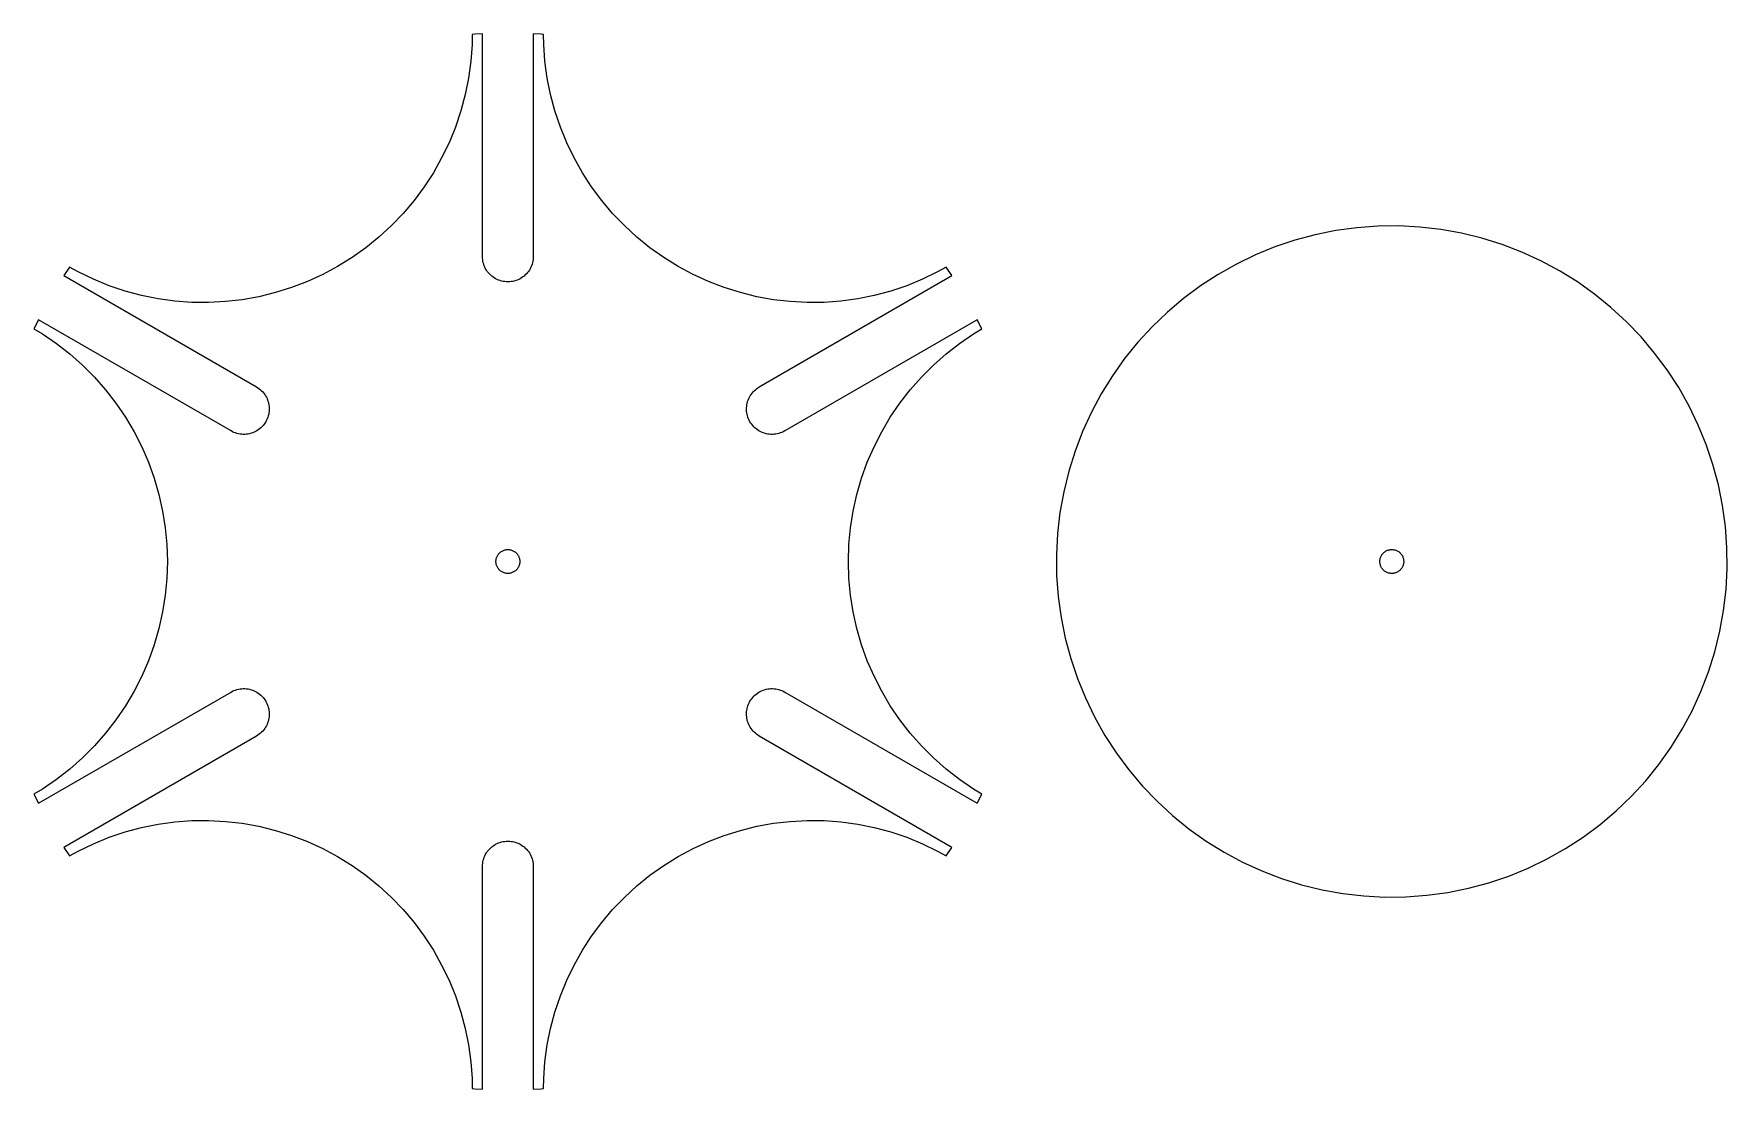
# Model space of a CAD drawing. Header units: metres. Extents: x -93 to 240, y -104 to 104.
import ezdxf

# ---------------------------------------------------------------- set-up
doc = ezdxf.new("R2010")
doc.units = ezdxf.units.M

msp = doc.modelspace()

# ---------------------------------------------------------------- linework, layer by layer
for p, q in [((-7.02588, 103.671), (-7.04648, 101.704)), ((-6.52538, 103.718), (-7.02588, 103.671)), ((-5, 103.766), (-6.52538, 103.718)), ((-5, 60), (-5, 103.766)), ((6.52538, 103.718), (5, 103.766)), ((5, 103.766), (5, 60)), ((7.02588, 103.671), (6.52538, 103.718)), ((7.04648, 101.704), (7.02588, 103.671)), ((-7.04648, 101.704), (-7.29033, 98.383)), ((7.29033, 98.383), (7.04648, 101.704)), ((-7.29033, 98.383), (-7.7422, 95.0843)), ((7.7422, 95.0843), (7.29033, 98.383)), ((-7.7422, 95.0843), (-8.40031, 91.8204)), ((8.40031, 91.8204), (7.7422, 95.0843)), ((-8.40031, 91.8204), (-9.26205, 88.6044)), ((9.26205, 88.6044), (8.40031, 91.8204)), ((-9.26205, 88.6044), (-10.3241, 85.4487)), ((10.3241, 85.4487), (9.26205, 88.6044)), ((-10.3241, 85.4487), (-11.5821, 82.366)), ((11.5821, 82.366), (10.3241, 85.4487)), ((-11.5821, 82.366), (-13.0312, 79.3683)), ((13.0312, 79.3683), (11.5821, 82.366)), ((-13.0312, 79.3683), (-14.6657, 76.4676)), ((14.6657, 76.4676), (13.0312, 79.3683)), ((-16.4791, 73.6752), (-18.4642, 71.0022)), ((-14.6657, 76.4676), (-16.4791, 73.6752)), ((16.4791, 73.6752), (14.6657, 76.4676)), ((18.4642, 71.0022), (16.4791, 73.6752)), ((-18.4642, 71.0022), (-20.6133, 68.4591)), ((20.6133, 68.4591), (18.4642, 71.0022)), ((-20.6133, 68.4591), (-22.9178, 66.056)), ((22.9178, 66.056), (20.6133, 68.4591)), ((-25.3687, 63.8023), (-27.9562, 61.707)), ((-22.9178, 66.056), (-25.3687, 63.8023)), ((25.3687, 63.8023), (22.9178, 66.056)), ((27.9562, 61.707), (25.3687, 63.8023)), ((158.852, 64.2562), (154.847, 63.1831)), ((162.916, 65.0757), (158.852, 64.2562)), ((167.024, 65.6384), (162.916, 65.0757)), ((171.159, 65.9421), (167.024, 65.6384)), ((175.305, 65.9855), (171.159, 65.9421)), ((179.446, 65.7685), (175.305, 65.9855)), ((183.565, 65.292), (179.446, 65.7685)), ((187.645, 64.5577), (183.565, 65.292)), ((191.672, 63.5687), (187.645, 64.5577)), ((195.628, 62.3288), (191.672, 63.5687)), ((-27.9562, 61.707), (-30.6702, 59.7782)), ((-4.99013, 59.686), (-5, 60)), ((5, 60), (4.99013, 59.686)), ((30.6702, 59.7782), (27.9562, 61.707)), ((147.078, 60.294), (143.346, 58.4894)), ((150.917, 61.8606), (147.078, 60.294)), ((154.847, 63.1831), (150.917, 61.8606)), ((199.499, 60.843), (195.628, 62.3288)), ((203.269, 59.117), (199.499, 60.843)), ((-86.2378, 57.9027), (-87.3798, 56.2223)), ((-84.5547, 56.9543), (-86.2378, 57.9027)), ((-81.557, 55.5051), (-84.5547, 56.9543)), ((-33.5, 58.0237), (-36.4343, 56.4503)), ((-30.6702, 59.7782), (-33.5, 58.0237)), ((-4.96057, 59.3733), (-4.99013, 59.686)), ((-4.91142, 59.0631), (-4.96057, 59.3733)), ((-4.84291, 58.7565), (-4.91142, 59.0631)), ((-4.75528, 58.4549), (-4.84291, 58.7565)), ((-4.64888, 58.1594), (-4.75528, 58.4549)), ((-4.52412, 57.8711), (-4.64888, 58.1594)), ((-4.38153, 57.5912), (-4.52412, 57.8711)), ((-4.22163, 57.3209), (-4.38153, 57.5912)), ((-4.04507, 57.0611), (-4.22163, 57.3209)), ((-3.85255, 56.8129), (-4.04507, 57.0611)), ((-3.64484, 56.5773), (-3.85255, 56.8129)), ((3.85255, 56.8129), (3.64484, 56.5773)), ((4.04507, 57.0611), (3.85255, 56.8129)), ((4.22163, 57.3209), (4.04507, 57.0611)), ((4.38153, 57.5912), (4.22163, 57.3209)), ((4.52412, 57.8711), (4.38153, 57.5912)), ((4.64888, 58.1594), (4.52412, 57.8711)), ((4.75528, 58.4549), (4.64888, 58.1594)), ((4.84291, 58.7565), (4.75528, 58.4549)), ((4.91142, 59.0631), (4.84291, 58.7565)), ((4.96057, 59.3733), (4.91142, 59.0631)), ((4.99013, 59.686), (4.96057, 59.3733)), ((33.5, 58.0237), (30.6702, 59.7782)), ((36.4343, 56.4503), (33.5, 58.0237)), ((84.5547, 56.9543), (81.557, 55.5051)), ((86.2378, 57.9027), (84.5547, 56.9543)), ((87.3798, 56.2223), (86.2378, 57.9027)), ((143.346, 58.4894), (139.733, 56.454)), ((206.923, 57.1577), (203.269, 59.117)), ((210.447, 54.9728), (206.923, 57.1577)), ((-87.3798, 56.2223), (-49.4615, 34.3301)), ((-78.4743, 54.2471), (-81.557, 55.5051)), ((-75.3187, 53.1851), (-78.4743, 54.2471)), ((-42.5701, 53.8711), (-45.7472, 52.8754)), ((-39.4617, 55.0643), (-42.5701, 53.8711)), ((-36.4343, 56.4503), (-39.4617, 55.0643)), ((-3.42273, 56.3551), (-3.64484, 56.5773)), ((-3.18712, 56.1474), (-3.42273, 56.3551)), ((-2.93892, 55.9549), (-3.18712, 56.1474)), ((-2.67912, 55.7784), (-2.93892, 55.9549)), ((-2.40877, 55.6185), (-2.67912, 55.7784)), ((-2.12889, 55.4759), (-2.40877, 55.6185)), ((-1.84062, 55.3511), (-2.12889, 55.4759)), ((-1.54507, 55.2447), (-1.84062, 55.3511)), ((-1.24344, 55.1571), (-1.54507, 55.2447)), ((-0.936905, 55.0886), (-1.24344, 55.1571)), ((-0.626663, 55.0394), (-0.936905, 55.0886)), ((-0.31395, 55.0099), (-0.626663, 55.0394)), ((0, 55), (-0.31395, 55.0099)), ((0.31395, 55.0099), (0, 55)), ((0.626663, 55.0394), (0.31395, 55.0099)), ((0.936905, 55.0886), (0.626663, 55.0394)), ((1.24344, 55.1571), (0.936905, 55.0886)), ((1.54507, 55.2447), (1.24344, 55.1571)), ((1.84062, 55.3511), (1.54507, 55.2447)), ((2.12889, 55.4759), (1.84062, 55.3511)), ((2.40877, 55.6185), (2.12889, 55.4759)), ((2.67912, 55.7784), (2.40877, 55.6185)), ((2.93892, 55.9549), (2.67912, 55.7784)), ((3.18712, 56.1474), (2.93892, 55.9549)), ((3.42273, 56.3551), (3.18712, 56.1474)), ((3.64484, 56.5773), (3.42273, 56.3551)), ((39.4617, 55.0643), (36.4343, 56.4503)), ((42.5701, 53.8711), (39.4617, 55.0643)), ((45.7472, 52.8754), (42.5701, 53.8711)), ((49.4615, 34.3301), (87.3798, 56.2223)), ((78.4743, 54.2471), (75.3187, 53.1851)), ((81.557, 55.5051), (78.4743, 54.2471)), ((136.256, 54.1958), (132.927, 51.7238)), ((139.733, 56.454), (136.256, 54.1958)), ((213.827, 52.571), (210.447, 54.9728)), ((-72.1026, 52.3234), (-75.3187, 53.1851)), ((-68.8387, 51.6653), (-72.1026, 52.3234)), ((-65.54, 51.2134), (-68.8387, 51.6653)), ((-62.2194, 50.9695), (-65.54, 51.2134)), ((-58.89, 50.9347), (-62.2194, 50.9695)), ((-55.5651, 51.1089), (-58.89, 50.9347)), ((-52.2576, 51.4916), (-55.5651, 51.1089)), ((-48.9807, 52.0812), (-52.2576, 51.4916)), ((-45.7472, 52.8754), (-48.9807, 52.0812)), ((48.9807, 52.0812), (45.7472, 52.8754)), ((52.2576, 51.4916), (48.9807, 52.0812)), ((55.5651, 51.1089), (52.2576, 51.4916)), ((58.89, 50.9347), (55.5651, 51.1089)), ((62.2194, 50.9695), (58.89, 50.9347)), ((65.54, 51.2134), (62.2194, 50.9695)), ((68.8387, 51.6653), (65.54, 51.2134)), ((72.1026, 52.3234), (68.8387, 51.6653)), ((75.3187, 53.1851), (72.1026, 52.3234)), ((132.927, 51.7238), (129.76, 49.0475)), ((217.049, 49.9617), (213.827, 52.571)), ((-92.3521, 47.546), (-93.2732, 45.7382)), ((-54.4615, 25.6699), (-92.3521, 47.546)), ((92.3521, 47.546), (54.4615, 25.6699)), ((93.2732, 45.7382), (92.3521, 47.546)), ((129.76, 49.0475), (126.768, 46.1778)), ((220.101, 47.1552), (217.049, 49.9617)), ((222.971, 44.1626), (220.101, 47.1552)), ((-93.2732, 45.7382), (-91.6012, 44.7494)), ((-91.6012, 44.7494), (-88.8474, 42.8779)), ((88.8474, 42.8779), (91.6012, 44.7494)), ((91.6012, 44.7494), (93.2732, 45.7382)), ((126.768, 46.1778), (123.961, 43.1257)), ((225.647, 40.9957), (222.971, 44.1626)), ((-88.8474, 42.8779), (-86.2165, 40.8372)), ((-86.2165, 40.8372), (-83.719, 38.6353)), ((83.719, 38.6353), (86.2165, 40.8372)), ((86.2165, 40.8372), (88.8474, 42.8779)), ((123.961, 43.1257), (121.352, 39.9035)), ((228.119, 37.6671), (225.647, 40.9957)), ((-83.719, 38.6353), (-81.3647, 36.281)), ((81.3647, 36.281), (83.719, 38.6353)), ((121.352, 39.9035), (118.95, 36.5238)), ((230.377, 34.1898), (228.119, 37.6671)), ((-81.3647, 36.281), (-79.1628, 33.7835)), ((-79.1628, 33.7835), (-77.1221, 31.1526)), ((-49.4615, 34.3301), (-49.1946, 34.1646)), ((-49.1946, 34.1646), (-48.9385, 33.9827)), ((-48.9385, 33.9827), (-48.6944, 33.785)), ((-48.6944, 33.785), (-48.4632, 33.5724)), ((-48.4632, 33.5724), (-48.2458, 33.3456)), ((-48.2458, 33.3456), (-48.043, 33.1057)), ((48.043, 33.1057), (48.2458, 33.3456)), ((48.2458, 33.3456), (48.4632, 33.5724)), ((48.4632, 33.5724), (48.6944, 33.785)), ((48.6944, 33.785), (48.9385, 33.9827)), ((48.9385, 33.9827), (49.1946, 34.1646)), ((49.1946, 34.1646), (49.4615, 34.3301)), ((77.1221, 31.1526), (79.1628, 33.7835)), ((79.1628, 33.7835), (81.3647, 36.281)), ((118.95, 36.5238), (116.765, 33)), ((232.412, 30.5775), (230.377, 34.1898)), ((-77.1221, 31.1526), (-75.2506, 28.3988)), ((-48.043, 33.1057), (-47.8558, 32.8536)), ((-47.8558, 32.8536), (-47.6847, 32.5901)), ((-47.6847, 32.5901), (-47.5305, 32.3165)), ((-47.5305, 32.3165), (-47.3938, 32.0337)), ((-47.3938, 32.0337), (-47.2751, 31.7429)), ((-47.2751, 31.7429), (-47.1749, 31.4451)), ((-47.1749, 31.4451), (-47.0936, 31.1418)), ((-47.0936, 31.1418), (-47.0315, 30.8338)), ((-47.0315, 30.8338), (-46.9889, 30.5226)), ((-46.9889, 30.5226), (-46.9659, 30.2094)), ((-46.9659, 30.2094), (-46.9626, 29.8953)), ((46.9626, 29.8953), (46.9659, 30.2094)), ((46.9659, 30.2094), (46.9889, 30.5226)), ((46.9889, 30.5226), (47.0315, 30.8338)), ((47.0315, 30.8338), (47.0936, 31.1418)), ((47.0936, 31.1418), (47.1749, 31.4451)), ((47.1749, 31.4451), (47.2751, 31.7429)), ((47.2751, 31.7429), (47.3938, 32.0337)), ((47.3938, 32.0337), (47.5305, 32.3165)), ((47.5305, 32.3165), (47.6847, 32.5901)), ((47.6847, 32.5901), (47.8558, 32.8536)), ((47.8558, 32.8536), (48.043, 33.1057)), ((75.2506, 28.3988), (77.1221, 31.1526)), ((116.765, 33), (114.806, 29.3459)), ((234.217, 26.8446), (232.412, 30.5775)), ((-75.2506, 28.3988), (-73.5557, 25.5329)), ((-48.1765, 26.7329), (-48.3892, 26.5017)), ((-47.9789, 26.977), (-48.1765, 26.7329)), ((-47.7969, 27.233), (-47.9789, 26.977)), ((-47.6314, 27.5), (-47.7969, 27.233)), ((-47.483, 27.7768), (-47.6314, 27.5)), ((-47.3522, 28.0624), (-47.483, 27.7768)), ((-47.2396, 28.3557), (-47.3522, 28.0624)), ((-47.1457, 28.6554), (-47.2396, 28.3557)), ((-47.0708, 28.9604), (-47.1457, 28.6554)), ((-47.0152, 29.2696), (-47.0708, 28.9604)), ((-46.979, 29.5816), (-47.0152, 29.2696)), ((-46.9626, 29.8953), (-46.979, 29.5816)), ((46.979, 29.5816), (46.9626, 29.8953)), ((47.0152, 29.2696), (46.979, 29.5816)), ((47.0708, 28.9604), (47.0152, 29.2696)), ((47.1457, 28.6554), (47.0708, 28.9604)), ((47.2396, 28.3557), (47.1457, 28.6554)), ((47.3522, 28.0624), (47.2396, 28.3557)), ((47.483, 27.7768), (47.3522, 28.0624)), ((47.6314, 27.5), (47.483, 27.7768)), ((47.7969, 27.233), (47.6314, 27.5)), ((47.9789, 26.977), (47.7969, 27.233)), ((48.1765, 26.7329), (47.9789, 26.977)), ((48.3892, 26.5017), (48.1765, 26.7329)), ((73.5557, 25.5329), (75.2506, 28.3988)), ((114.806, 29.3459), (113.08, 25.576)), ((235.784, 23.0058), (234.217, 26.8446)), ((-73.5557, 25.5329), (-72.0442, 22.5663)), ((-54.1847, 25.5214), (-54.4615, 25.6699)), ((-53.8991, 25.3907), (-54.1847, 25.5214)), ((-53.6059, 25.2781), (-53.8991, 25.3907)), ((-53.3061, 25.1842), (-53.6059, 25.2781)), ((-53.0011, 25.1093), (-53.3061, 25.1842)), ((-52.6919, 25.0536), (-53.0011, 25.1093)), ((-52.3799, 25.0175), (-52.6919, 25.0536)), ((-52.0662, 25.0011), (-52.3799, 25.0175)), ((-51.7521, 25.0044), (-52.0662, 25.0011)), ((-51.4389, 25.0274), (-51.7521, 25.0044)), ((-51.1277, 25.07), (-51.4389, 25.0274)), ((-50.8198, 25.1321), (-51.1277, 25.07)), ((-50.5164, 25.2134), (-50.8198, 25.1321)), ((-50.2187, 25.3136), (-50.5164, 25.2134)), ((-49.9278, 25.4323), (-50.2187, 25.3136)), ((-49.645, 25.569), (-49.9278, 25.4323)), ((-49.3714, 25.7232), (-49.645, 25.569)), ((-49.108, 25.8942), (-49.3714, 25.7232)), ((-48.8558, 26.0815), (-49.108, 25.8942)), ((-48.6159, 26.2843), (-48.8558, 26.0815)), ((-48.3892, 26.5017), (-48.6159, 26.2843)), ((48.6159, 26.2843), (48.3892, 26.5017)), ((48.8558, 26.0815), (48.6159, 26.2843)), ((49.108, 25.8942), (48.8558, 26.0815)), ((49.3714, 25.7232), (49.108, 25.8942)), ((49.645, 25.569), (49.3714, 25.7232)), ((49.9278, 25.4323), (49.645, 25.569)), ((50.2187, 25.3136), (49.9278, 25.4323)), ((50.5164, 25.2134), (50.2187, 25.3136)), ((50.8198, 25.1321), (50.5164, 25.2134)), ((51.1277, 25.07), (50.8198, 25.1321)), ((51.4389, 25.0274), (51.1277, 25.07)), ((51.7521, 25.0044), (51.4389, 25.0274)), ((52.0662, 25.0011), (51.7521, 25.0044)), ((52.3799, 25.0175), (52.0662, 25.0011)), ((52.6919, 25.0536), (52.3799, 25.0175)), ((53.0011, 25.1093), (52.6919, 25.0536)), ((53.3061, 25.1842), (53.0011, 25.1093)), ((53.6059, 25.2781), (53.3061, 25.1842)), ((53.8991, 25.3907), (53.6059, 25.2781)), ((54.1847, 25.5214), (53.8991, 25.3907)), ((54.4615, 25.6699), (54.1847, 25.5214)), ((72.0442, 22.5663), (73.5557, 25.5329)), ((113.08, 25.576), (111.594, 21.7052)), ((-72.0442, 22.5663), (-70.7218, 19.5106)), ((70.7218, 19.5106), (72.0442, 22.5663)), ((111.594, 21.7052), (110.354, 17.7487)), ((237.106, 19.0761), (235.784, 23.0058)), ((-70.7218, 19.5106), (-69.594, 16.3779)), ((69.594, 16.3779), (70.7218, 19.5106)), ((110.354, 17.7487), (109.365, 13.7222)), ((238.179, 15.0712), (237.106, 19.0761)), ((-69.594, 16.3779), (-68.6651, 13.1806)), ((68.6651, 13.1806), (69.594, 16.3779)), ((109.365, 13.7222), (108.631, 9.64148)), ((238.999, 11.0067), (238.179, 15.0712)), ((-68.6651, 13.1806), (-67.9388, 9.9312)), ((67.9388, 9.9312), (68.6651, 13.1806)), ((239.561, 6.89886), (238.999, 11.0067)), ((-67.9388, 9.9312), (-67.4179, 6.64265)), ((67.4179, 6.64265), (67.9388, 9.9312)), ((108.631, 9.64148), (108.155, 5.52274)), ((239.865, 2.76378), (239.561, 6.89886)), ((-67.4179, 6.64265), (-67.1046, 3.3279)), ((67.1046, 3.3279), (67.4179, 6.64265)), ((108.155, 5.52274), (107.938, 1.38219)), ((-67.1046, 3.3279), (-67, 0)), ((-67, 0), (-67.1046, -3.3279)), ((-2.34999, 0), (-2.34535, 0.147552)), ((-2.34535, -0.147552), (-2.34999, 0)), ((-2.34535, 0.147552), (-2.33147, 0.294525)), ((-2.33147, 0.294525), (-2.30836, 0.440338)), ((-2.30836, 0.440338), (-2.27617, 0.584412)), ((-2.27617, 0.584412), (-2.23497, 0.726181)), ((-2.23497, 0.726181), (-2.18497, 0.865082)), ((-2.18497, 0.865082), (-2.12634, 1.00058)), ((-2.12634, 1.00058), (-2.05931, 1.13211)), ((-2.05931, 1.13211), (-1.98416, 1.25919)), ((-1.98416, 1.25919), (-1.90118, 1.38129)), ((-1.90118, 1.38129), (-1.8107, 1.49794)), ((-1.8107, 1.49794), (-1.71307, 1.60867)), ((-1.71307, 1.60867), (-1.60867, 1.71307)), ((-1.60867, 1.71307), (-1.49794, 1.8107)), ((-1.49794, 1.8107), (-1.38129, 1.90118)), ((-1.38129, 1.90118), (-1.25919, 1.98416)), ((-1.25919, 1.98416), (-1.13211, 2.05931)), ((-1.13211, 2.05931), (-1.00058, 2.12634)), ((-1.00058, 2.12634), (-0.865082, 2.18497)), ((-0.865082, 2.18497), (-0.726181, 2.23497)), ((-0.726181, 2.23497), (-0.584412, 2.27617)), ((-0.584412, 2.27617), (-0.440338, 2.30836)), ((-0.440338, 2.30836), (-0.294525, 2.33147)), ((-0.294525, 2.33147), (-0.147552, 2.34535)), ((-0.147552, 2.34535), (0, 2.34999)), ((0, 2.34999), (0.147552, 2.34535)), ((0.147552, 2.34535), (0.294525, 2.33147)), ((0.294525, 2.33147), (0.440338, 2.30836)), ((0.440338, 2.30836), (0.584412, 2.27617)), ((0.584412, 2.27617), (0.726181, 2.23497)), ((0.726181, 2.23497), (0.865082, 2.18497)), ((0.865082, 2.18497), (1.00058, 2.12634)), ((1.00058, 2.12634), (1.13211, 2.05931)), ((1.13211, 2.05931), (1.25919, 1.98416)), ((1.25919, 1.98416), (1.38129, 1.90118)), ((1.38129, 1.90118), (1.49794, 1.8107)), ((1.49794, 1.8107), (1.60867, 1.71307)), ((1.60867, 1.71307), (1.71307, 1.60867)), ((1.71307, 1.60867), (1.8107, 1.49794)), ((1.8107, 1.49794), (1.90118, 1.38129)), ((1.90118, 1.38129), (1.98416, 1.25919)), ((1.98416, 1.25919), (2.05931, 1.13211)), ((2.05931, 1.13211), (2.12634, 1.00058)), ((2.12634, 1.00058), (2.18497, 0.865082)), ((2.18497, 0.865082), (2.23497, 0.726181)), ((2.23497, 0.726181), (2.27617, 0.584412)), ((2.27617, 0.584412), (2.30836, 0.440338)), ((2.30836, 0.440338), (2.33147, 0.294525)), ((2.33147, 0.294525), (2.34535, 0.147552)), ((2.34535, 0.147552), (2.34999, 0)), ((2.34999, 0), (2.34535, -0.147552)), ((67, 0), (67.1046, 3.3279)), ((67.1046, -3.3279), (67, 0)), ((107.938, 1.38219), (107.981, -2.76378)), ((171.574, 0.04921), (171.581, 0.19664)), ((171.575, -0.098404), (171.574, 0.04921)), ((171.581, 0.19664), (171.598, 0.343292)), ((171.598, 0.343292), (171.624, 0.488586)), ((171.624, 0.488586), (171.66, 0.631958)), ((171.66, 0.631958), (171.704, 0.772827)), ((171.704, 0.772827), (171.757, 0.91066)), ((171.757, 0.91066), (171.818, 1.04489)), ((171.818, 1.04489), (171.888, 1.17499)), ((171.888, 1.17499), (171.966, 1.30046)), ((171.966, 1.30046), (172.051, 1.42081)), ((172.051, 1.42081), (172.144, 1.53554)), ((172.144, 1.53554), (172.244, 1.6442)), ((172.244, 1.6442), (172.351, 1.74638)), ((172.351, 1.74638), (172.463, 1.84167)), ((172.463, 1.84167), (172.582, 1.92969)), ((172.582, 1.92969), (172.706, 2.0101)), ((172.706, 2.0101), (172.834, 2.08257)), ((172.834, 2.08257), (172.967, 2.14682)), ((172.967, 2.14682), (173.104, 2.20261)), ((173.104, 2.20261), (173.244, 2.24969)), ((173.244, 2.24969), (173.386, 2.2879)), ((173.386, 2.2879), (173.531, 2.31708)), ((173.531, 2.31708), (173.677, 2.33711)), ((173.677, 2.33711), (173.825, 2.34793)), ((173.825, 2.34793), (173.972, 2.34947)), ((173.972, 2.34947), (174.12, 2.34175)), ((174.12, 2.34175), (174.266, 2.32478)), ((174.266, 2.32478), (174.412, 2.29865)), ((174.412, 2.29865), (174.555, 2.26343)), ((174.555, 2.26343), (174.696, 2.21927)), ((174.696, 2.21927), (174.834, 2.16637)), ((174.834, 2.16637), (174.968, 2.10492)), ((174.968, 2.10492), (175.098, 2.03516)), ((175.098, 2.03516), (175.224, 1.95735)), ((175.224, 1.95735), (175.344, 1.87184)), ((175.344, 1.87184), (175.459, 1.77893)), ((175.459, 1.77893), (175.567, 1.679)), ((175.567, 1.679), (175.669, 1.57245)), ((175.669, 1.57245), (175.765, 1.45969)), ((175.765, 1.45969), (175.853, 1.34117)), ((175.853, 1.34117), (175.933, 1.21736)), ((175.933, 1.21736), (176.006, 1.08875)), ((176.006, 1.08875), (176.07, 0.955826)), ((176.07, 0.955826), (176.126, 0.819138)), ((176.126, 0.819138), (176.173, 0.679214)), ((176.173, 0.679214), (176.211, 0.536621)), ((176.211, 0.536621), (176.24, 0.391891)), ((176.24, 0.391891), (176.26, 0.245636)), ((176.26, 0.245636), (176.271, 0.098404)), ((176.271, 0.098404), (176.273, -0.04921)), ((239.909, -1.38219), (239.865, 2.76378)), ((-67.1046, -3.3279), (-67.4179, -6.64265)), ((-2.33147, -0.294525), (-2.34535, -0.147552)), ((-2.30836, -0.440338), (-2.33147, -0.294525)), ((-2.27617, -0.584412), (-2.30836, -0.440338)), ((-2.23497, -0.726181), (-2.27617, -0.584412)), ((-2.18497, -0.865082), (-2.23497, -0.726181)), ((-2.12634, -1.00058), (-2.18497, -0.865082)), ((-2.05931, -1.13211), (-2.12634, -1.00058)), ((-1.98416, -1.25919), (-2.05931, -1.13211)), ((-1.90118, -1.38129), (-1.98416, -1.25919)), ((-1.8107, -1.49794), (-1.90118, -1.38129)), ((-1.71307, -1.60867), (-1.8107, -1.49794)), ((-1.60867, -1.71307), (-1.71307, -1.60867)), ((-1.49794, -1.8107), (-1.60867, -1.71307)), ((-1.38129, -1.90118), (-1.49794, -1.8107)), ((-1.25919, -1.98416), (-1.38129, -1.90118)), ((-1.13211, -2.05931), (-1.25919, -1.98416)), ((-1.00058, -2.12634), (-1.13211, -2.05931)), ((-0.865082, -2.18497), (-1.00058, -2.12634)), ((-0.726181, -2.23497), (-0.865082, -2.18497)), ((-0.584412, -2.27617), (-0.726181, -2.23497)), ((-0.440338, -2.30836), (-0.584412, -2.27617)), ((-0.294525, -2.33147), (-0.440338, -2.30836)), ((-0.147552, -2.34535), (-0.294525, -2.33147)), ((0, -2.34999), (-0.147552, -2.34535)), ((0.147552, -2.34535), (0, -2.34999)), ((0.294525, -2.33147), (0.147552, -2.34535)), ((0.440338, -2.30836), (0.294525, -2.33147)), ((0.584412, -2.27617), (0.440338, -2.30836)), ((0.726181, -2.23497), (0.584412, -2.27617)), ((0.865082, -2.18497), (0.726181, -2.23497)), ((1.00058, -2.12634), (0.865082, -2.18497)), ((1.13211, -2.05931), (1.00058, -2.12634)), ((1.25919, -1.98416), (1.13211, -2.05931)), ((1.38129, -1.90118), (1.25919, -1.98416)), ((1.49794, -1.8107), (1.38129, -1.90118)), ((1.60867, -1.71307), (1.49794, -1.8107)), ((1.71307, -1.60867), (1.60867, -1.71307)), ((1.8107, -1.49794), (1.71307, -1.60867)), ((1.90118, -1.38129), (1.8107, -1.49794)), ((1.98416, -1.25919), (1.90118, -1.38129)), ((2.05931, -1.13211), (1.98416, -1.25919)), ((2.12634, -1.00058), (2.05931, -1.13211)), ((2.18497, -0.865082), (2.12634, -1.00058)), ((2.23497, -0.726181), (2.18497, -0.865082)), ((2.27617, -0.584412), (2.23497, -0.726181)), ((2.30836, -0.440338), (2.27617, -0.584412)), ((2.33147, -0.294525), (2.30836, -0.440338)), ((2.34535, -0.147552), (2.33147, -0.294525)), ((67.4179, -6.64265), (67.1046, -3.3279)), ((107.981, -2.76378), (108.285, -6.89886)), ((171.586, -0.245636), (171.575, -0.098404)), ((171.606, -0.391891), (171.586, -0.245636)), ((171.635, -0.536621), (171.606, -0.391891)), ((171.673, -0.679214), (171.635, -0.536621)), ((171.72, -0.819138), (171.673, -0.679214)), ((171.776, -0.955826), (171.72, -0.819138)), ((171.84, -1.08875), (171.776, -0.955826)), ((171.913, -1.21736), (171.84, -1.08875)), ((171.993, -1.34117), (171.913, -1.21736)), ((172.081, -1.45969), (171.993, -1.34117)), ((172.177, -1.57245), (172.081, -1.45969)), ((172.279, -1.679), (172.177, -1.57245)), ((172.388, -1.77893), (172.279, -1.679)), ((172.502, -1.87184), (172.388, -1.77893)), ((172.623, -1.95735), (172.502, -1.87184)), ((172.748, -2.03516), (172.623, -1.95735)), ((172.878, -2.10492), (172.748, -2.03516)), ((173.012, -2.16637), (172.878, -2.10492)), ((173.15, -2.21927), (173.012, -2.16637)), ((173.291, -2.26343), (173.15, -2.21927)), ((173.434, -2.29865), (173.291, -2.26343)), ((173.58, -2.32478), (173.434, -2.29865)), ((173.726, -2.34175), (173.58, -2.32478)), ((173.874, -2.34947), (173.726, -2.34175)), ((174.021, -2.34793), (173.874, -2.34947)), ((174.169, -2.33711), (174.021, -2.34793)), ((174.315, -2.31708), (174.169, -2.33711)), ((174.46, -2.2879), (174.315, -2.31708)), ((174.602, -2.24969), (174.46, -2.2879)), ((174.742, -2.20261), (174.602, -2.24969)), ((174.879, -2.14682), (174.742, -2.20261)), ((175.012, -2.08257), (174.879, -2.14682)), ((175.14, -2.0101), (175.012, -2.08257)), ((175.264, -1.92969), (175.14, -2.0101)), ((175.383, -1.84167), (175.264, -1.92969)), ((175.495, -1.74638), (175.383, -1.84167)), ((175.602, -1.6442), (175.495, -1.74638)), ((175.702, -1.53554), (175.602, -1.6442)), ((175.795, -1.42081), (175.702, -1.53554)), ((175.88, -1.30046), (175.795, -1.42081)), ((175.958, -1.17499), (175.88, -1.30046)), ((176.028, -1.04489), (175.958, -1.17499)), ((176.089, -0.91066), (176.028, -1.04489)), ((176.142, -0.772827), (176.089, -0.91066)), ((176.186, -0.631958), (176.142, -0.772827)), ((176.222, -0.488586), (176.186, -0.631958)), ((176.248, -0.343292), (176.222, -0.488586)), ((176.265, -0.19664), (176.248, -0.343292)), ((176.273, -0.04921), (176.265, -0.19664)), ((239.692, -5.52274), (239.909, -1.38219)), ((-67.4179, -6.64265), (-67.9388, -9.9312)), ((67.9388, -9.9312), (67.4179, -6.64265)), ((239.215, -9.64148), (239.692, -5.52274)), ((-67.9388, -9.9312), (-68.6651, -13.1806)), ((68.6651, -13.1806), (67.9388, -9.9312)), ((108.285, -6.89886), (108.847, -11.0067)), ((238.481, -13.7222), (239.215, -9.64148)), ((-68.6651, -13.1806), (-69.594, -16.3779)), ((69.594, -16.3779), (68.6651, -13.1806)), ((108.847, -11.0067), (109.667, -15.0712)), ((-69.594, -16.3779), (-70.7218, -19.5106)), ((70.7218, -19.5106), (69.594, -16.3779)), ((109.667, -15.0712), (110.74, -19.0761)), ((237.492, -17.7487), (238.481, -13.7222)), ((-70.7218, -19.5106), (-72.0442, -22.5663)), ((72.0442, -22.5663), (70.7218, -19.5106)), ((110.74, -19.0761), (112.062, -23.0058)), ((236.252, -21.7052), (237.492, -17.7487)), ((-72.0442, -22.5663), (-73.5557, -25.5329)), ((73.5557, -25.5329), (72.0442, -22.5663)), ((112.062, -23.0058), (113.629, -26.8446)), ((234.766, -25.576), (236.252, -21.7052)), ((-92.3521, -47.546), (-54.4615, -25.6699)), ((-73.5557, -25.5329), (-75.2506, -28.3988)), ((-54.4615, -25.6699), (-54.1847, -25.5214)), ((-54.1847, -25.5214), (-53.8991, -25.3907)), ((-53.8991, -25.3907), (-53.6059, -25.2781)), ((-53.6059, -25.2781), (-53.3061, -25.1842)), ((-53.3061, -25.1842), (-53.0011, -25.1093)), ((-53.0011, -25.1093), (-52.6919, -25.0536)), ((-52.6919, -25.0536), (-52.3799, -25.0175)), ((-52.3799, -25.0175), (-52.0662, -25.0011)), ((-52.0662, -25.0011), (-51.7521, -25.0044)), ((-51.7521, -25.0044), (-51.4389, -25.0274)), ((-51.4389, -25.0274), (-51.1277, -25.07)), ((-51.1277, -25.07), (-50.8198, -25.1321)), ((-50.8198, -25.1321), (-50.5164, -25.2134)), ((-50.5164, -25.2134), (-50.2187, -25.3136)), ((-50.2187, -25.3136), (-49.9278, -25.4323)), ((-49.9278, -25.4323), (-49.645, -25.569)), ((-49.645, -25.569), (-49.3714, -25.7232)), ((-49.3714, -25.7232), (-49.108, -25.8942)), ((-49.108, -25.8942), (-48.8558, -26.0815)), ((-48.8558, -26.0815), (-48.6159, -26.2843)), ((-48.6159, -26.2843), (-48.3892, -26.5017)), ((-48.3892, -26.5017), (-48.1765, -26.7329)), ((48.1765, -26.7329), (48.3892, -26.5017)), ((48.3892, -26.5017), (48.6159, -26.2843)), ((48.6159, -26.2843), (48.8558, -26.0815)), ((48.8558, -26.0815), (49.108, -25.8942)), ((49.108, -25.8942), (49.3714, -25.7232)), ((49.3714, -25.7232), (49.645, -25.569)), ((49.645, -25.569), (49.9278, -25.4323)), ((49.9278, -25.4323), (50.2187, -25.3136)), ((50.2187, -25.3136), (50.5164, -25.2134)), ((50.5164, -25.2134), (50.8198, -25.1321)), ((50.8198, -25.1321), (51.1277, -25.07)), ((51.1277, -25.07), (51.4389, -25.0274)), ((51.4389, -25.0274), (51.7521, -25.0044)), ((51.7521, -25.0044), (52.0662, -25.0011)), ((52.0662, -25.0011), (52.3799, -25.0175)), ((52.3799, -25.0175), (52.6919, -25.0536)), ((52.6919, -25.0536), (53.0011, -25.1093)), ((53.0011, -25.1093), (53.3061, -25.1842)), ((53.3061, -25.1842), (53.6059, -25.2781)), ((53.6059, -25.2781), (53.8991, -25.3907)), ((53.8991, -25.3907), (54.1847, -25.5214)), ((54.1847, -25.5214), (54.4615, -25.6699)), ((54.4615, -25.6699), (92.3521, -47.546)), ((75.2506, -28.3988), (73.5557, -25.5329)), ((233.04, -29.3459), (234.766, -25.576)), ((-75.2506, -28.3988), (-77.1221, -31.1526)), ((-48.1765, -26.7329), (-47.9789, -26.977)), ((-47.9789, -26.977), (-47.7969, -27.233)), ((-47.7969, -27.233), (-47.6314, -27.5)), ((-47.6314, -27.5), (-47.483, -27.7768)), ((-47.483, -27.7768), (-47.3522, -28.0624)), ((-47.3522, -28.0624), (-47.2396, -28.3557)), ((-47.2396, -28.3557), (-47.1457, -28.6554)), ((-47.1457, -28.6554), (-47.0708, -28.9604)), ((-47.0708, -28.9604), (-47.0152, -29.2696)), ((-47.0152, -29.2696), (-46.979, -29.5816)), ((-46.979, -29.5816), (-46.9626, -29.8953)), ((-46.9626, -29.8953), (-46.9659, -30.2094)), ((46.9626, -29.8953), (46.979, -29.5816)), ((46.9659, -30.2094), (46.9626, -29.8953)), ((46.979, -29.5816), (47.0152, -29.2696)), ((47.0152, -29.2696), (47.0708, -28.9604)), ((47.0708, -28.9604), (47.1457, -28.6554)), ((47.1457, -28.6554), (47.2396, -28.3557)), ((47.2396, -28.3557), (47.3522, -28.0624)), ((47.3522, -28.0624), (47.483, -27.7768)), ((47.483, -27.7768), (47.6314, -27.5)), ((47.6314, -27.5), (47.7969, -27.233)), ((47.7969, -27.233), (47.9789, -26.977)), ((47.9789, -26.977), (48.1765, -26.7329)), ((77.1221, -31.1526), (75.2506, -28.3988)), ((113.629, -26.8446), (115.434, -30.5775)), ((231.081, -33), (233.04, -29.3459)), ((-77.1221, -31.1526), (-79.1628, -33.7835)), ((-48.043, -33.1057), (-48.2458, -33.3456)), ((-47.8558, -32.8536), (-48.043, -33.1057)), ((-47.6847, -32.5901), (-47.8558, -32.8536)), ((-47.5305, -32.3165), (-47.6847, -32.5901)), ((-47.3938, -32.0337), (-47.5305, -32.3165)), ((-47.2751, -31.7429), (-47.3938, -32.0337)), ((-47.1749, -31.4451), (-47.2751, -31.7429)), ((-47.0936, -31.1418), (-47.1749, -31.4451)), ((-47.0315, -30.8338), (-47.0936, -31.1418)), ((-46.9889, -30.5226), (-47.0315, -30.8338)), ((-46.9659, -30.2094), (-46.9889, -30.5226)), ((46.9889, -30.5226), (46.9659, -30.2094)), ((47.0315, -30.8338), (46.9889, -30.5226)), ((47.0936, -31.1418), (47.0315, -30.8338)), ((47.1749, -31.4451), (47.0936, -31.1418)), ((47.2751, -31.7429), (47.1749, -31.4451)), ((47.3938, -32.0337), (47.2751, -31.7429)), ((47.5305, -32.3165), (47.3938, -32.0337)), ((47.6847, -32.5901), (47.5305, -32.3165)), ((47.8558, -32.8536), (47.6847, -32.5901)), ((48.043, -33.1057), (47.8558, -32.8536)), ((48.2458, -33.3456), (48.043, -33.1057)), ((79.1628, -33.7835), (77.1221, -31.1526)), ((115.434, -30.5775), (117.469, -34.1898)), ((228.896, -36.5238), (231.081, -33)), ((-49.4615, -34.3301), (-87.3798, -56.2223)), ((-81.3647, -36.281), (-83.719, -38.6353)), ((-79.1628, -33.7835), (-81.3647, -36.281)), ((-49.1946, -34.1646), (-49.4615, -34.3301)), ((-48.9385, -33.9827), (-49.1946, -34.1646)), ((-48.6944, -33.785), (-48.9385, -33.9827)), ((-48.4632, -33.5724), (-48.6944, -33.785)), ((-48.2458, -33.3456), (-48.4632, -33.5724)), ((48.4632, -33.5724), (48.2458, -33.3456)), ((48.6944, -33.785), (48.4632, -33.5724)), ((48.9385, -33.9827), (48.6944, -33.785)), ((49.1946, -34.1646), (48.9385, -33.9827)), ((49.4615, -34.3301), (49.1946, -34.1646)), ((87.3798, -56.2223), (49.4615, -34.3301)), ((81.3647, -36.281), (79.1628, -33.7835)), ((83.719, -38.6353), (81.3647, -36.281)), ((117.469, -34.1898), (119.727, -37.6671)), ((226.494, -39.9035), (228.896, -36.5238)), ((-83.719, -38.6353), (-86.2165, -40.8372)), ((86.2165, -40.8372), (83.719, -38.6353)), ((119.727, -37.6671), (122.199, -40.9957)), ((223.885, -43.1257), (226.494, -39.9035)), ((-88.8474, -42.8779), (-91.6012, -44.7494)), ((-86.2165, -40.8372), (-88.8474, -42.8779)), ((88.8474, -42.8779), (86.2165, -40.8372)), ((91.6012, -44.7494), (88.8474, -42.8779)), ((122.199, -40.9957), (124.875, -44.1626)), ((221.078, -46.1778), (223.885, -43.1257)), ((-91.6012, -44.7494), (-93.2732, -45.7382)), ((-93.2732, -45.7382), (-92.3521, -47.546)), ((93.2732, -45.7382), (91.6012, -44.7494)), ((92.3521, -47.546), (93.2732, -45.7382)), ((124.875, -44.1626), (127.745, -47.1552)), ((218.086, -49.0475), (221.078, -46.1778)), ((127.745, -47.1552), (130.797, -49.9617)), ((130.797, -49.9617), (134.02, -52.571)), ((214.919, -51.7238), (218.086, -49.0475)), ((-78.4743, -54.2471), (-75.3187, -53.1851)), ((-75.3187, -53.1851), (-72.1026, -52.3234)), ((-72.1026, -52.3234), (-68.8387, -51.6653)), ((-68.8387, -51.6653), (-65.54, -51.2134)), ((-65.54, -51.2134), (-62.2194, -50.9695)), ((-62.2194, -50.9695), (-58.89, -50.9347)), ((-58.89, -50.9347), (-55.5651, -51.1089)), ((-55.5651, -51.1089), (-52.2576, -51.4916)), ((-52.2576, -51.4916), (-48.9807, -52.0812)), ((-48.9807, -52.0812), (-45.7472, -52.8754)), ((-45.7472, -52.8754), (-42.5701, -53.8711)), ((42.5701, -53.8711), (45.7472, -52.8754)), ((45.7472, -52.8754), (48.9807, -52.0812)), ((48.9807, -52.0812), (52.2576, -51.4916)), ((52.2576, -51.4916), (55.5651, -51.1089)), ((55.5651, -51.1089), (58.89, -50.9347)), ((58.89, -50.9347), (62.2194, -50.9695)), ((62.2194, -50.9695), (65.54, -51.2134)), ((65.54, -51.2134), (68.8387, -51.6653)), ((68.8387, -51.6653), (72.1026, -52.3234)), ((72.1026, -52.3234), (75.3187, -53.1851)), ((75.3187, -53.1851), (78.4743, -54.2471)), ((134.02, -52.571), (137.399, -54.9728)), ((211.59, -54.1958), (214.919, -51.7238)), ((-87.3798, -56.2223), (-86.2378, -57.9027)), ((-84.5547, -56.9543), (-81.557, -55.5051)), ((-81.557, -55.5051), (-78.4743, -54.2471)), ((-42.5701, -53.8711), (-39.4617, -55.0643)), ((-39.4617, -55.0643), (-36.4343, -56.4503)), ((-36.4343, -56.4503), (-33.5, -58.0237)), ((-3.85255, -56.8129), (-3.64484, -56.5773)), ((-3.64484, -56.5773), (-3.42273, -56.3551)), ((-3.42273, -56.3551), (-3.18712, -56.1474)), ((-3.18712, -56.1474), (-2.93892, -55.9549)), ((-2.93892, -55.9549), (-2.67912, -55.7784)), ((-2.67912, -55.7784), (-2.40877, -55.6185)), ((-2.40877, -55.6185), (-2.12889, -55.4759)), ((-2.12889, -55.4759), (-1.84062, -55.3511)), ((-1.84062, -55.3511), (-1.54507, -55.2447)), ((-1.54507, -55.2447), (-1.24344, -55.1571)), ((-1.24344, -55.1571), (-0.936905, -55.0886)), ((-0.936905, -55.0886), (-0.626663, -55.0394)), ((-0.626663, -55.0394), (-0.31395, -55.0099)), ((-0.31395, -55.0099), (0, -55)), ((0, -55), (0.31395, -55.0099)), ((0.31395, -55.0099), (0.626663, -55.0394)), ((0.626663, -55.0394), (0.936905, -55.0886)), ((0.936905, -55.0886), (1.24344, -55.1571)), ((1.24344, -55.1571), (1.54507, -55.2447)), ((1.54507, -55.2447), (1.84062, -55.3511)), ((1.84062, -55.3511), (2.12889, -55.4759)), ((2.12889, -55.4759), (2.40877, -55.6185)), ((2.40877, -55.6185), (2.67912, -55.7784)), ((2.67912, -55.7784), (2.93892, -55.9549)), ((2.93892, -55.9549), (3.18712, -56.1474)), ((3.18712, -56.1474), (3.42273, -56.3551)), ((3.42273, -56.3551), (3.64484, -56.5773)), ((3.64484, -56.5773), (3.85255, -56.8129)), ((33.5, -58.0237), (36.4343, -56.4503)), ((36.4343, -56.4503), (39.4617, -55.0643)), ((39.4617, -55.0643), (42.5701, -53.8711)), ((78.4743, -54.2471), (81.557, -55.5051)), ((81.557, -55.5051), (84.5547, -56.9543)), ((86.2378, -57.9027), (87.3798, -56.2223)), ((137.399, -54.9728), (140.923, -57.1577)), ((204.501, -58.4894), (208.113, -56.454)), ((208.113, -56.454), (211.59, -54.1958)), ((-86.2378, -57.9027), (-84.5547, -56.9543)), ((-33.5, -58.0237), (-30.6702, -59.7782)), ((-30.6702, -59.7782), (-27.9562, -61.707)), ((-5, -60), (-4.99013, -59.686)), ((-4.99013, -59.686), (-4.96057, -59.3733)), ((-4.96057, -59.3733), (-4.91142, -59.0631)), ((-4.91142, -59.0631), (-4.84291, -58.7565)), ((-4.84291, -58.7565), (-4.75528, -58.4549)), ((-4.75528, -58.4549), (-4.64888, -58.1594)), ((-4.64888, -58.1594), (-4.52412, -57.8711)), ((-4.52412, -57.8711), (-4.38153, -57.5912)), ((-4.38153, -57.5912), (-4.22163, -57.3209)), ((-4.22163, -57.3209), (-4.04507, -57.0611)), ((-4.04507, -57.0611), (-3.85255, -56.8129)), ((3.85255, -56.8129), (4.04507, -57.0611)), ((4.04507, -57.0611), (4.22163, -57.3209)), ((4.22163, -57.3209), (4.38153, -57.5912)), ((4.38153, -57.5912), (4.52412, -57.8711)), ((4.52412, -57.8711), (4.64888, -58.1594)), ((4.64888, -58.1594), (4.75528, -58.4549)), ((4.75528, -58.4549), (4.84291, -58.7565)), ((4.84291, -58.7565), (4.91142, -59.0631)), ((4.91142, -59.0631), (4.96057, -59.3733)), ((4.96057, -59.3733), (4.99013, -59.686)), ((4.99013, -59.686), (5, -60)), ((27.9562, -61.707), (30.6702, -59.7782)), ((30.6702, -59.7782), (33.5, -58.0237)), ((84.5547, -56.9543), (86.2378, -57.9027)), ((140.923, -57.1577), (144.577, -59.117)), ((144.577, -59.117), (148.347, -60.843)), ((200.768, -60.294), (204.501, -58.4894)), ((-27.9562, -61.707), (-25.3687, -63.8023)), ((-5, -103.766), (-5, -60)), ((5, -60), (5, -103.766)), ((25.3687, -63.8023), (27.9562, -61.707)), ((148.347, -60.843), (152.218, -62.3288)), ((152.218, -62.3288), (156.174, -63.5687)), ((188.994, -64.2562), (192.999, -63.1831)), ((192.999, -63.1831), (196.929, -61.8606)), ((196.929, -61.8606), (200.768, -60.294)), ((-25.3687, -63.8023), (-22.9178, -66.056)), ((-22.9178, -66.056), (-20.6133, -68.4591)), ((20.6133, -68.4591), (22.9178, -66.056)), ((22.9178, -66.056), (25.3687, -63.8023)), ((156.174, -63.5687), (160.201, -64.5577)), ((160.201, -64.5577), (164.282, -65.292)), ((164.282, -65.292), (168.4, -65.7685)), ((168.4, -65.7685), (172.541, -65.9855)), ((172.541, -65.9855), (176.687, -65.9421)), ((176.687, -65.9421), (180.822, -65.6384)), ((180.822, -65.6384), (184.93, -65.0757)), ((184.93, -65.0757), (188.994, -64.2562)), ((-20.6133, -68.4591), (-18.4642, -71.0022)), ((18.4642, -71.0022), (20.6133, -68.4591)), ((-18.4642, -71.0022), (-16.4791, -73.6752)), ((16.4791, -73.6752), (18.4642, -71.0022)), ((-16.4791, -73.6752), (-14.6657, -76.4676)), ((-14.6657, -76.4676), (-13.0312, -79.3683)), ((13.0312, -79.3683), (14.6657, -76.4676)), ((14.6657, -76.4676), (16.4791, -73.6752)), ((-13.0312, -79.3683), (-11.5821, -82.366)), ((11.5821, -82.366), (13.0312, -79.3683)), ((-11.5821, -82.366), (-10.3241, -85.4487)), ((10.3241, -85.4487), (11.5821, -82.366)), ((-10.3241, -85.4487), (-9.26205, -88.6044)), ((9.26205, -88.6044), (10.3241, -85.4487)), ((-9.26205, -88.6044), (-8.40031, -91.8204)), ((8.40031, -91.8204), (9.26205, -88.6044)), ((-8.40031, -91.8204), (-7.7422, -95.0843)), ((7.7422, -95.0843), (8.40031, -91.8204)), ((-7.7422, -95.0843), (-7.29033, -98.383)), ((7.29033, -98.383), (7.7422, -95.0843)), ((-7.29033, -98.383), (-7.04648, -101.704)), ((7.04648, -101.704), (7.29033, -98.383)), ((-7.04648, -101.704), (-7.02588, -103.671)), ((7.02588, -103.671), (7.04648, -101.704)), ((-7.02588, -103.671), (-6.52538, -103.718)), ((-6.52538, -103.718), (-5, -103.766)), ((5, -103.766), (6.52538, -103.718)), ((6.52538, -103.718), (7.02588, -103.671))]:
    msp.add_line(p, q)

doc.saveas('drawing.dxf')
